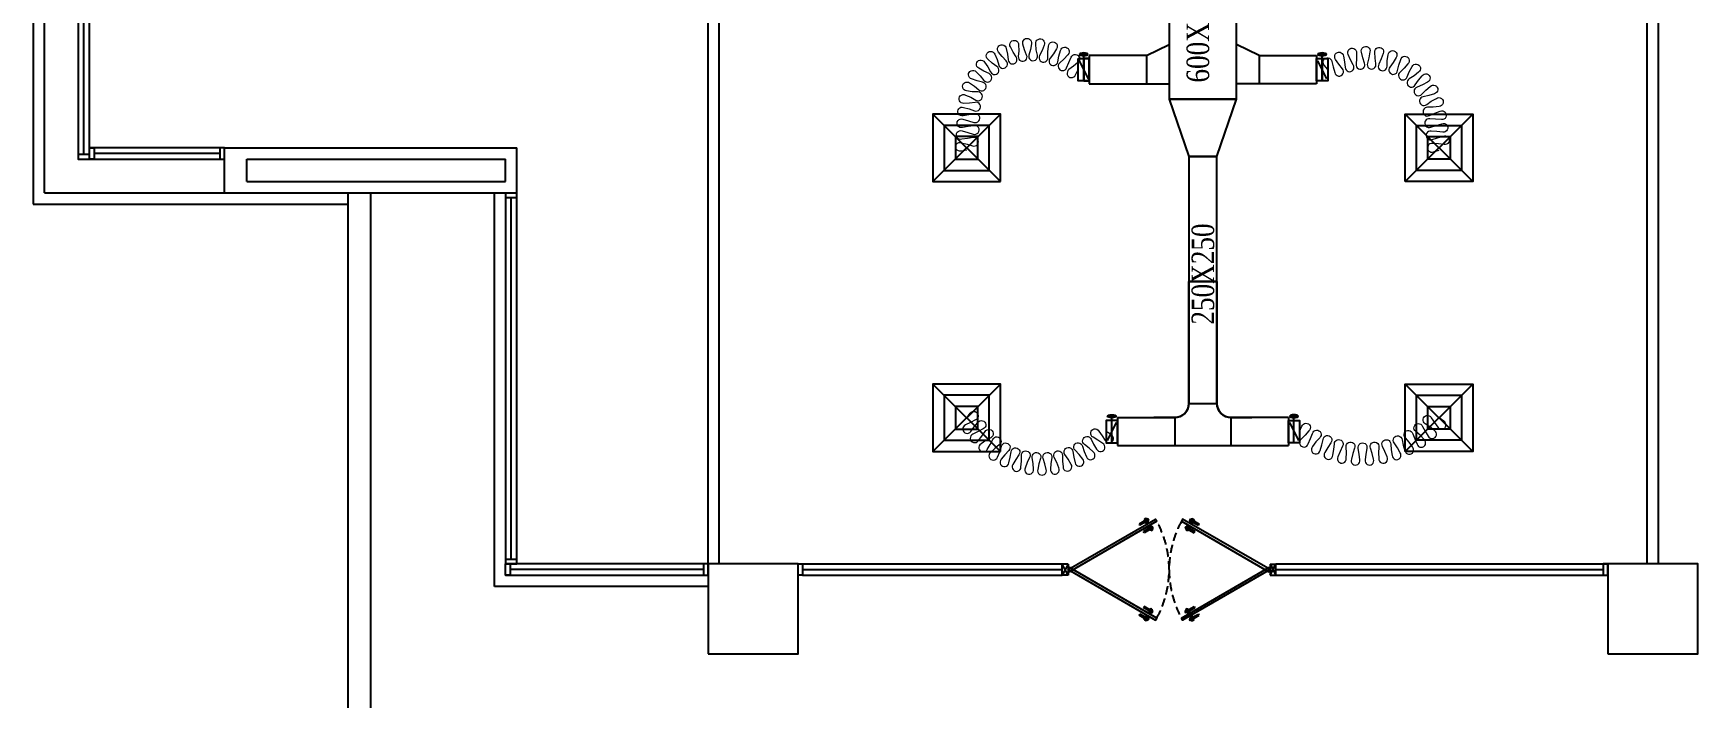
# Model space of a CAD drawing. Header units: metres. Extents: x 352651 to 1421851, y -87441 to -24441.
# Drawn here: x 1263283 to 1278083, y -73725 to -67817 of the extents above; entities that cross this region are included whole.
import ezdxf

# ---------------------------------------------------------------- set-up
doc = ezdxf.new("R2010")
doc.units = ezdxf.units.M
doc.header["$LTSCALE"] = 300
doc.header["$MEASUREMENT"] = 0
doc.linetypes.add('DASHED2', pattern=[0.375, 0.25, -0.125])
for name, color, linetype in [('CUA', 8, 'CONTINUOUS'), ('CUAGIO', 2, 'CONTINUOUS'), ('KHUAT', 8, 'DASHED2'), ('THAY', 9, 'CONTINUOUS'), ('TUONG', 7, 'CONTINUOUS'), ('vach', 6, 'CONTINUOUS')]:
    doc.layers.add(name, color=color, linetype=linetype)
doc.layers.add('noi mem', color=5, linetype='BATTING', lineweight=0)
doc.styles.add('PHU', font='vntimeh.shx', dxfattribs={"width": 0.8})
doc.linetypes.add('BATTING', pattern='A,0.0001,-0.1,[134,ltypeshp.shx,S=0.1,R=0,X=-0.1,Y=0],-0.2,[134,ltypeshp.shx,S=0.1,R=180,X=0.1,Y=0],-0.1', length=0.4001)

# ---------------------------------------------------------------- blocks, each defined once
blk = doc.blocks.new('SAD')
at = {"layer": 'CUAGIO', "color": 8}
for p, q in [((-300, -300), (300, 300)), ((300, -300), (-300, 300))]:
    blk.add_line(p, q, dxfattribs=at)
at = {"layer": 'CUAGIO'}
blk.add_lwpolyline([(300, -300), (300, 300), (-300, 300), (-300, -300)], close=True, dxfattribs=at)
at = {"layer": 'CUAGIO', "color": 8}
for points in [[(200, -200), (200, 200), (-200, 200), (-200, -200)], [(100, -100), (100, 100), (-100, 100), (-100, -100)]]:
    blk.add_lwpolyline(points, close=True, dxfattribs=at)
blk = doc.blocks.new('cot1')
at = {"layer": 'vach'}
blk.add_lwpolyline([(-400, -400), (400, -400), (400, 400), (-400, 400)], close=True, dxfattribs=at)
blk = doc.blocks.new('1-van gio D200')
at = {"layer": 'CUAGIO'}
h = blk.add_hatch(dxfattribs=at)
h.set_pattern_fill('ANSI31', color=256, scale=100, style=0)
edge = h.paths.add_edge_path()
edge.add_ellipse((486127, -58494), major_axis=(-38.1, 0), ratio=0.310482, start_angle=0, end_angle=360, ccw=False)
for p, q in [((486167, -58437), (486087, -58277)), ((486127, -58257), (486127, -58494))]:
    blk.add_line(p, q, dxfattribs=at)
at = {"layer": 'CUAGIO', "const_width": 3}
for points in [[(486127, -58457), (486177, -58457), (486177, -58257), (486077, -58257), (486077, -58457), (486127, -58457)], [(486167, -58437), (486087, -58277)], [(486127, -58257), (486127, -58494)]]:
    blk.add_lwpolyline(points, dxfattribs=at)
at = {"layer": 'CUAGIO'}
blk.add_lwpolyline([(486177, -58457), (486077, -58457), (486077, -58257), (486177, -58257)], close=True, dxfattribs=at)
at = {"layer": 'CUAGIO', "const_width": 5.35}
blk.add_lwpolyline([(486131, -58357, -1), (486123, -58357, -1)], format="xyb", close=True, dxfattribs=at)
at = {"layer": 'CUAGIO', "extrusion": (0, 0, -1)}
blk.add_ellipse((486127, -58494), major_axis=(-38.1, 0), ratio=0.310482, start_param=-1.570796, end_param=4.712389, dxfattribs=at)

msp = doc.modelspace()

# ---------------------------------------------------------------- linework, layer by layer
at = {"layer": 'CUA', "linetype": 'Continuous'}
for p, q in [((1269283.2, -72536.2), (1269283.2, -57336.2)), ((1269383.2, -72536.2), (1269383.2, -57336.2)), ((1277633.2, -72536.2), (1277633.2, -59136.2)), ((1277733.2, -72536.2), (1277733.2, -59136.2)), ((1263683.2, -65236.2), (1263683.2, -68936.2)), ((1263783.2, -68936.2), (1263783.2, -65236.2)), ((1263733.2, -68896.2), (1263733.2, -65276.2)), ((1264983.2, -68836.2), (1263783.2, -68836.2)), ((1263783.2, -68936.2), (1264983.2, -68936.2)), ((1264943.2, -68886.2), (1263823.2, -68886.2)), ((1267483.2, -69236.2), (1267483.2, -72536.2)), ((1267583.2, -72536.2), (1267583.2, -69236.2)), ((1267483.2, -69276.2), (1267583.2, -69276.2)), ((1267533.2, -72496.2), (1267533.2, -69276.2)), ((1269283.2, -72536.2), (1267483.2, -72536.2)), ((1267483.2, -72636.2), (1269283.2, -72636.2)), ((1269243.2, -72586.2), (1267523.2, -72586.2)), ((1270123.2, -72536.2), (1272433.2, -72536.2)), ((1270123.2, -72586.2), (1272433.2, -72586.2)), ((1270123.2, -72636.2), (1272433.2, -72636.2)), ((1274333.2, -72536.2), (1277283.2, -72536.2)), ((1274333.2, -72586.2), (1277243.2, -72586.2)), ((1274333.2, -72636.2), (1277283.2, -72636.2))]:
    msp.add_line(p, q, dxfattribs=at)
at = {"layer": 'CUA'}
for p, q in [((1273162.1, -72155), (1273117.1, -72181)), ((1273117.1, -72181), (1273123.3, -72191.8)), ((1273168.3, -72165.8), (1273123.3, -72191.8)), ((1273204, -72138.1), (1273153.8, -72167)), ((1273200.6, -72221.7), (1273155.5, -72247.6)), ((1273193.1, -72174.4), (1273167.1, -72129.4)), ((1273242.4, -72204.7), (1273192.3, -72233.6)), ((1273205.5, -72196), (1273231.5, -72240.9)), ((1273523.9, -72204.7), (1273574.1, -72233.6)), ((1273560.8, -72196), (1273534.9, -72240.9)), ((1273562.4, -72138.1), (1273612.5, -72167)), ((1273565.8, -72221.7), (1273610.8, -72247.6)), ((1273573.3, -72174.4), (1273599.2, -72129.4)), ((1273598, -72165.8), (1273643, -72191.8)), ((1273604.2, -72155), (1273649.3, -72181)), ((1273649.3, -72181), (1273643, -72191.8)), ((1273161.8, -72258.5), (1273155.5, -72247.6)), ((1273206.8, -72232.5), (1273161.8, -72258.5)), ((1273559.5, -72232.5), (1273604.6, -72258.5)), ((1273604.6, -72258.5), (1273610.8, -72247.6)), ((1272433.2, -72636.2), (1272433.2, -72536.6)), ((1272485.9, -72536.6), (1272433.2, -72636.2)), ((1272485.9, -72636.2), (1272433.2, -72536.6)), ((1272485.9, -72536.6), (1272433.2, -72536.6)), ((1272485.9, -72636.2), (1272433.2, -72636.2)), ((1272485.9, -72536.6), (1272485.9, -72636.2)), ((1274280.4, -72536.6), (1274280.4, -72636.2)), ((1274280.4, -72536.6), (1274333.2, -72636.2)), ((1274280.4, -72636.2), (1274333.2, -72536.6)), ((1274280.4, -72536.6), (1274333.2, -72536.6)), ((1274280.4, -72636.2), (1274333.2, -72636.2)), ((1274333.2, -72636.2), (1274333.2, -72536.6)), ((1273161.8, -72914.4), (1273155.5, -72925.2)), ((1273200.6, -72951.2), (1273155.5, -72925.2)), ((1273206.8, -72940.4), (1273161.8, -72914.4)), ((1273242.4, -72968.2), (1273192.3, -72939.2)), ((1273205.5, -72976.9), (1273231.5, -72931.9)), ((1273523.9, -72968.2), (1273574.1, -72939.2)), ((1273560.8, -72976.9), (1273534.9, -72931.9)), ((1273559.5, -72940.4), (1273604.6, -72914.4)), ((1273565.8, -72951.2), (1273610.8, -72925.2)), ((1273604.6, -72914.4), (1273610.8, -72925.2)), ((1273117.1, -72991.8), (1273123.3, -72981)), ((1273162.1, -73017.8), (1273117.1, -72991.8)), ((1273168.3, -73007), (1273123.3, -72981)), ((1273204, -73034.8), (1273153.8, -73005.8)), ((1273193.1, -72998.5), (1273167.1, -73043.4)), ((1273562.4, -73034.8), (1273612.5, -73005.8)), ((1273573.3, -72998.5), (1273599.2, -73043.4)), ((1273598, -73007), (1273643, -72981)), ((1273604.2, -73017.8), (1273649.3, -72991.8)), ((1273649.3, -72991.8), (1273643, -72981))]:
    msp.add_line(p, q, dxfattribs=at)
at = {"layer": 'CUA', "linetype": 'Continuous'}
for points in [[(1263783.2, -68936.2), (1263783.2, -68896.2), (1263683.2, -68896.2), (1263683.2, -68936.2)], [(1263783.2, -68836.2), (1263823.2, -68836.2), (1263823.2, -68936.2), (1263783.2, -68936.2)], [(1264983.2, -68836.2), (1264943.2, -68836.2), (1264943.2, -68936.2), (1264983.2, -68936.2)], [(1267583.2, -72536.2), (1267583.2, -72496.2), (1267483.2, -72496.2), (1267483.2, -72536.2)], [(1267483.2, -72536.2), (1267523.2, -72536.2), (1267523.2, -72636.2), (1267483.2, -72636.2)], [(1269283.2, -72536.2), (1269243.2, -72536.2), (1269243.2, -72636.2), (1269283.2, -72636.2)], [(1270083.2, -72536.2), (1270123.2, -72536.2), (1270123.2, -72636.2), (1270083.2, -72636.2)], [(1277283.2, -72536.2), (1277243.2, -72536.2), (1277243.2, -72636.2), (1277283.2, -72636.2)]]:
    msp.add_lwpolyline(points, close=True, dxfattribs=at)
at = {"layer": 'CUA'}
for points in [[(1273273.5, -72156.1), (1272496.5, -72604.7), (1272485.9, -72586.4), (1273263, -72137.8)], [(1273492.8, -72156.1), (1274269.8, -72604.7), (1274280.4, -72586.4), (1273503.4, -72137.8)], [(1273273.5, -73016.7), (1272496.5, -72568.1), (1272485.9, -72586.4), (1273263, -73035)], [(1273492.8, -73016.7), (1274269.8, -72568.1), (1274280.4, -72586.4), (1273503.4, -73035)]]:
    msp.add_lwpolyline(points, close=True, dxfattribs=at)
at = {"layer": 'CUA', "extrusion": (0, 0, -1)}
for centre, major_axis in [((1273180.1, -72151.9), (17.6, -4.7)), ((1273547.8, -72218.5), (-4.7, 17.6)), ((1273218.5, -72954.4), (4.7, -17.6)), ((1273586.3, -73021), (-17.6, 4.7))]:
    msp.add_ellipse(centre, major_axis=major_axis, ratio=1, dxfattribs=at)
at = {"layer": 'CUA'}
for centre, major_axis in [((1273218.5, -72218.5), (4.7, 17.6)), ((1273586.3, -72151.9), (-17.6, -4.7)), ((1273547.8, -72954.4), (-4.7, -17.6)), ((1273180.1, -73021), (17.6, 4.7))]:
    msp.add_ellipse(centre, major_axis=major_axis, ratio=1, dxfattribs=at)
at = {"layer": 'CUAGIO'}
for p, q in [((1273183.2, -68015.5), (1273383.2, -67915.5)), ((1274183.2, -68015.5), (1273983.2, -67915.5)), ((1273183.2, -68015.5), (1272673.2, -68015.5)), ((1272673.2, -68015.5), (1272673.2, -68265.5)), ((1273183.2, -68015.5), (1273183.2, -68265.5)), ((1274183.2, -68015.5), (1274693.2, -68015.5)), ((1274183.2, -68015.5), (1274183.2, -68265.5)), ((1274693.2, -68015.5), (1274693.2, -68265.5)), ((1272673.2, -68265.5), (1273383.2, -68265.5)), ((1274693.2, -68265.5), (1273983.2, -68265.5)), ((1273558.2, -71108.6), (1273808.2, -71108.6)), ((1272923.2, -71233.6), (1272923.2, -71483.6)), ((1273433.2, -71233.6), (1273433.2, -71483.6)), ((1273933.2, -71483.6), (1273933.2, -71233.6)), ((1274443.2, -71233.6), (1274443.2, -71483.6))]:
    msp.add_line(p, q, dxfattribs=at)
at = {"layer": 'CUAGIO', "ltscale": 1.5}
msp.add_line((1272923.2, -71483.6), (1274443.2, -71483.6), dxfattribs=at)
at = {"layer": 'CUAGIO', "color": 2}
msp.add_lwpolyline([(1273383.2, -68403.6), (1273983.2, -68403.6), (1273983.2, -67293.6), (1273383.2, -67293.6)], close=True, dxfattribs=at)
at = {"layer": 'CUAGIO'}
for points in [[(1272673.2, -68040.5), (1272623.2, -68040.5), (1272623.2, -68240.5), (1272673.2, -68240.5)], [(1274693.2, -68040.5), (1274743.2, -68040.5), (1274743.2, -68240.5), (1274693.2, -68240.5)], [(1273983.2, -68403.6), (1273383.2, -68403.6), (1273558.2, -68913.6), (1273808.2, -68913.6)], [(1273558.2, -68913.6), (1273558.2, -70023.6), (1273808.2, -70023.6), (1273808.2, -68913.6)]]:
    msp.add_lwpolyline(points, close=True, dxfattribs=at)
for points in [[(1272923.2, -71233.6), (1273433.2, -71233.6, 0.4142136), (1273558.2, -71108.6), (1273558.2, -70023.6), (1273808.2, -70023.6), (1273808.2, -71108.6, 0.4142136), (1273933.2, -71233.6), (1274118.2, -71233.6)], [(1274443.2, -71233.6), (1273933.2, -71233.6, -0.4142136), (1273808.2, -71108.6), (1273808.2, -70023.6), (1273558.2, -70023.6), (1273558.2, -71108.6, -0.4142136), (1273433.2, -71233.6), (1273248.2, -71233.6)]]:
    msp.add_lwpolyline(points, format="xyb", dxfattribs=at)
at = {"layer": 'KHUAT'}
for centre, start, end in [((1272483.9, -72586.4), 331.40997, 28.59003), ((1274282.4, -72586.4), 151.40997, 208.59003)]:
    msp.add_arc(centre, 899.3, start, end, dxfattribs=at)
at = {"layer": 'noi mem', "linetype": 'ByBlock', "ltscale": 1.5}
for points in [[(1271583.2, -68856.2), (1271532.6, -68864.6, -1.3333333), (1271537, -68789.7), (1271586.2, -68803.9), (1271635.5, -68818.1, 1.3333333), (1271639.9, -68743.3), (1271589.3, -68751.6), (1271538.7, -68760, -1.3333333), (1271543.1, -68685.1), (1271592.4, -68699.3), (1271641.6, -68713.6, 1.3333333), (1271646, -68638.7), (1271595.5, -68647.1), (1271544.9, -68655.4, -1.3333333), (1271549.3, -68580.5), (1271598.5, -68594.8), (1271647.8, -68609, 1.3333333), (1271652.2, -68534.1), (1271601.6, -68542.5), (1271551, -68550.8, -1.3333333), (1271555.4, -68476), (1271604.7, -68490.2), (1271652.9, -68505.8, 1.3333333), (1271659.6, -68431.1), (1271609.3, -68438), (1271557.5, -68440, -1.3333333), (1271571, -68366.3), (1271618.8, -68386.5), (1271663.2, -68410.9, 1.3333333), (1271683.7, -68338.8), (1271633.1, -68336.2), (1271581.8, -68328.3, -1.3333333), (1271609, -68258.5), (1271652.1, -68287.4), (1271691.1, -68319.7, 1.3333333), (1271724.8, -68252.8), (1271675.7, -68240.7), (1271626.8, -68223.3, -1.3333333), (1271666.8, -68159.8), (1271703.6, -68196.4), (1271735.7, -68235.5, 1.3333333), (1271781.6, -68176.1), (1271735.6, -68154.9), (1271690.9, -68128.6, -1.3333333), (1271742.1, -68073.8), (1271771.3, -68116.7), (1271795.5, -68161.2, 1.3333333), (1271851.8, -68111.6), (1271810.6, -68082.1), (1271771.7, -68047.7, -1.3333333), (1271832.4, -68003.7), (1271853, -68051.3), (1271868.3, -68099.6, 1.3333333), (1271932.9, -68061.5), (1271898.1, -68024.7), (1271866.4, -67983.7, -1.3333333), (1271934.3, -67951.9), (1271945.5, -68002.5), (1271951.4, -68052.8, 1.3333333), (1272022.1, -68027.7), (1271994.8, -67985), (1271971.5, -67938.6, -1.3333333), (1272044.2, -67920.3), (1272045.6, -67972.1), (1272041.9, -68022.7, 1.3333333), (1272116, -68011.3), (1272097.3, -67964.2), (1272083.2, -67914.3, -1.3333333), (1272158, -67910.1), (1272149.6, -67961.3), (1272136.4, -68010.2, 1.3333333), (1272211.3, -68013), (1272201.9, -67963.3), (1272197.4, -67911.6, -1.3333333), (1272271.8, -67921.6), (1272253.8, -67970.2), (1272231.6, -68015.8, 1.3333333), (1272304.6, -68032.8), (1272304.8, -67982.1), (1272310.2, -67930.5, -1.3333333), (1272381.3, -67954.4), (1272354.4, -67998.8), (1272324, -68039.3, 1.3333333), (1272392.5, -68069.8), (1272402.3, -68020.1), (1272417.3, -67970.4, -1.3333333), (1272482.6, -68007.3), (1272447.8, -68045.8), (1272410.3, -68079.8, 1.3333333), (1272471.8, -68122.8), (1272490.8, -68075.8), (1272512.7, -68029.5, -1.3333333), (1272571.7, -68075.8), (1272532, -68108.1), (1272492.2, -68140.5, 1.3333333), (1272551.2, -68186.8), (1272573.2, -68140.5)], [(1274793.2, -68140.5), (1274762.2, -68100, -1.3333333), (1274829.4, -68066.8), (1274842.7, -68116), (1274855.9, -68165.2, 1.3333333), (1274923.2, -68132.2), (1274892.2, -68091.7), (1274863.6, -68048.8, -1.3333333), (1274932.8, -68019.9), (1274943.2, -68070.4), (1274948.5, -68120.5, 1.3333333), (1275020.1, -68098), (1274995.8, -68053.9), (1274975.5, -68006.5, -1.3333333), (1275048.8, -67990.6), (1275049.8, -68042.2), (1275046, -68092.4, 1.3333333), (1275120.4, -68083.3), (1275104.6, -68035.5), (1275093.2, -67985.2, -1.3333333), (1275168.1, -67983), (1275159.8, -68033.9), (1275146.9, -68082.5, 1.3333333), (1275221.7, -68087.1), (1275214.9, -68037.2), (1275212.8, -67985.7, -1.3333333), (1275286.9, -67997.1), (1275269.4, -68045.6), (1275247.9, -68091.1, 1.3333333), (1275320.7, -68109.3), (1275323, -68059), (1275330.3, -68007.9, -1.3333333), (1275401.1, -68032.6), (1275375.1, -68077.1), (1275345.7, -68118, 1.3333333), (1275414, -68149), (1275425.4, -68100), (1275441.9, -68051.1, -1.3333333), (1275507, -68088.2), (1275473.3, -68127.3), (1275437, -68162.1, 1.3333333), (1275498.5, -68205.1), (1275518.6, -68158.9), (1275543.7, -68113.8, -1.3333333), (1275601, -68162.2), (1275560.8, -68194.5), (1275518.7, -68222.1, 1.3333333), (1275571.4, -68275.5), (1275599.6, -68233.8), (1275632.4, -68194, -1.3333333), (1275680, -68252), (1275634.6, -68276.5), (1275588.2, -68296, 1.3333333), (1275630.3, -68358.1), (1275665.6, -68322.2), (1275705.1, -68289, -1.3333333), (1275741.4, -68354.7), (1275692.3, -68370.5), (1275643.1, -68381.2, 1.3333333), (1275673.2, -68449.9), (1275714.4, -68421.1), (1275759.3, -68395.6, -1.3333333), (1275783, -68466.8), (1275731.9, -68473.4), (1275681.6, -68475.1, 1.3333333), (1275698.7, -68548.1), (1275744.5, -68527.2), (1275793.2, -68510.3, -1.3333333), (1275803.7, -68584.5), (1275752.3, -68581.8), (1275701.5, -68577.6, 1.3333333), (1275709.9, -68652.1), (1275758.4, -68636.7), (1275807, -68621.3, -1.3333333), (1275815.4, -68695.8), (1275764.6, -68691.6), (1275713.8, -68687.3, 1.3333333), (1275722.2, -68761.9), (1275770.8, -68746.4), (1275819.4, -68731, -1.3333333), (1275827.8, -68805.6), (1275777, -68801.3), (1275726.2, -68797.1, 1.3333333), (1275734.6, -68871.6), (1275783.2, -68856.2)], [(1271583.2, -71236.2), (1271614.8, -71195.9, -1.3333333), (1271662.4, -71253.9), (1271616.7, -71277.1), (1271571.1, -71300.2, 1.3333333), (1271618.6, -71358.2), (1271650.3, -71318), (1271681.9, -71277.7, -1.3333333), (1271729.5, -71335.7), (1271683.8, -71358.8), (1271638.2, -71382.1, 1.3333333), (1271685.8, -71440), (1271717.4, -71399.7), (1271746.5, -71358.1, -1.3333333), (1271797.1, -71413.5), (1271753.1, -71438.7), (1271710.5, -71467.9, 1.3333333), (1271765.1, -71519.3), (1271791.6, -71474.9), (1271814.1, -71429.4, -1.3333333), (1271872.5, -71476.5), (1271832.8, -71508.1), (1271795, -71543.4, 1.3333333), (1271856.8, -71585.9), (1271876.3, -71538.1), (1271891.7, -71489.7, -1.3333333), (1271956.5, -71527.4), (1271922, -71564.7), (1271890.1, -71605.3, 1.3333333), (1271957.6, -71638), (1271969.6, -71587.7), (1271977.5, -71537.6, -1.3333333), (1272047.3, -71565.1), (1272018.8, -71607.1), (1271993.3, -71652.1, 1.3333333), (1272065, -71674.2), (1272069.3, -71622.7), (1272069.5, -71572, -1.3333333), (1272142.7, -71588.6), (1272120.9, -71634.4), (1272102.5, -71682.7, 1.3333333), (1272176.7, -71693.8), (1272173.2, -71642.2), (1272165.7, -71592.1, -1.3333333), (1272240.5, -71597.5), (1272225.9, -71646), (1272215, -71696.6, 1.3333333), (1272290, -71696.3), (1272278.8, -71645.8), (1272263.8, -71597.4, -1.3333333), (1272338.6, -71591.4), (1272331.5, -71641.6), (1272328.4, -71693.2, 1.3333333), (1272402.5, -71681.6), (1272383.7, -71633.5), (1272361.6, -71587.8, -1.3333333), (1272434.6, -71570.6), (1272435.2, -71621.4), (1272439.9, -71672.8, 1.3333333), (1272511.4, -71650.2), (1272485.6, -71605.4), (1272456.8, -71563.6, -1.3333333), (1272526.4, -71535.6), (1272534.6, -71585.6), (1272547.1, -71635.8, 1.3333333), (1272614.3, -71602.6), (1272582.1, -71562.2), (1272547.3, -71525.3, -1.3333333), (1272611.9, -71487.1), (1272627.6, -71535.3), (1272647.4, -71583, 1.3333333), (1272708.9, -71540.1), (1272670.9, -71505), (1272631, -71473.7, -1.3333333), (1272689, -71426.2), (1272711.8, -71471.5), (1272738.6, -71515.7, 1.3333333), (1272792.9, -71464), (1272750.1, -71435), (1272706.3, -71408.5, -1.3333333), (1272758.2, -71354.3), (1272786.6, -71396.8), (1272815.1, -71439.4, 1.3333333), (1272867, -71385.2), (1272823.2, -71358.6)], [(1274543.2, -71358.6), (1274563.2, -71312, -1.3333333), (1274626, -71352.9), (1274591.4, -71390.1), (1274556.8, -71427.2, 1.3333333), (1274619.6, -71468.2), (1274639.6, -71421.5), (1274657.6, -71374.6, -1.3333333), (1274722, -71413.1), (1274689, -71451.1), (1274658.3, -71492.1, 1.3333333), (1274725.1, -71526.2), (1274740.3, -71477.3), (1274751.8, -71428.4, -1.3333333), (1274820.7, -71458), (1274793.2, -71500), (1274768.2, -71544.8, 1.3333333), (1274839, -71569.7), (1274847.5, -71519.1), (1274852.4, -71469.1, -1.3333333), (1274924.7, -71489.2), (1274903, -71534.6), (1274884.2, -71582.2, 1.3333333), (1274957.6, -71597.5), (1274959.4, -71546.3), (1274957.5, -71496, -1.3333333), (1275031.8, -71506.3), (1275016.4, -71554.2), (1275004.1, -71603.9, 1.3333333), (1275079, -71609.2), (1275073.8, -71558.2), (1275065.3, -71508.7, -1.3333333), (1275140.3, -71508.9), (1275131.4, -71558.4), (1275125.9, -71609.3, 1.3333333), (1275200.8, -71604.6), (1275188.9, -71554.7), (1275173.8, -71506.8, -1.3333333), (1275248.1, -71497), (1275245.9, -71547.2), (1275247.3, -71598.4, 1.3333333), (1275320.9, -71583.7), (1275302.4, -71535.9), (1275281, -71490.4, -1.3333333), (1275353.4, -71470.8), (1275358, -71520.8), (1275366.2, -71571.4, 1.3333333), (1275437.1, -71547), (1275412.4, -71502.1), (1275385.1, -71459.8, -1.3333333), (1275454.2, -71430.7), (1275465.4, -71479.7), (1275480.3, -71528.7, 1.3333333), (1275547.3, -71495), (1275516.9, -71453.8), (1275484.2, -71415.6, -1.3333333), (1275548.8, -71377.5), (1275566.5, -71424.6), (1275587.8, -71471.2, 1.3333333), (1275649.7, -71428.8), (1275614, -71392.1), (1275576.5, -71358.6, -1.3333333), (1275635.4, -71312.1), (1275659.2, -71356.4), (1275686.6, -71399.7, 1.3333333), (1275742.2, -71349.5), (1275702, -71317.9), (1275660.6, -71288.6, -1.3333333), (1275713.7, -71235.7), (1275742.8, -71277.2), (1275772, -71318.7, 1.3333333), (1275825, -71265.7), (1275783.5, -71236.5)]]:
    msp.add_lwpolyline(points, format="xyb", dxfattribs=at)
at = {"layer": 'THAY'}
for p, q in [((1263283.2, -56436.2), (1263283.2, -69336.2)), ((1263383.2, -69236.2), (1263383.2, -65236.2)), ((1263383.2, -69236.2), (1264983.2, -69236.2)), ((1267383.2, -72736.2), (1267383.2, -69236.2)), ((1263283.2, -69336.2), (1266083.2, -69336.2)), ((1269283.2, -72736.2), (1267383.2, -72736.2))]:
    msp.add_line(p, q, dxfattribs=at)
for points in [[(1285383.2, -76236.2, -0.0601002), (1266083.2, -74018.2), (1266083.2, -69236.2)], [(1285382, -76036.2, -0.0596107), (1266283.2, -73860.2), (1266283.2, -69236.2)]]:
    msp.add_lwpolyline(points, format="xyb", dxfattribs=at)
at = {"layer": 'TUONG'}
for p, q in [((1264983.2, -68836.2), (1267583.2, -68836.2)), ((1264983.2, -69236.2), (1264983.2, -68836.2)), ((1265183.2, -68936.2), (1267483.2, -68936.2)), ((1265183.2, -69136.2), (1265183.2, -68936.2)), ((1267483.2, -69136.2), (1267483.2, -68936.2)), ((1267583.2, -69236.2), (1267583.2, -68836.2)), ((1264983.2, -69236.2), (1267583.2, -69236.2)), ((1265183.2, -69136.2), (1267483.2, -69136.2))]:
    msp.add_line(p, q, dxfattribs=at)

# ---------------------------------------------------------------- block references
at = {"layer": 'CUAGIO', "rotation": 180}
for p in [(1758750.2, -126497.9), (1760870.2, -126497.9), (1760620.2, -129716)]:
    msp.add_blockref('1-van gio D200', p, dxfattribs=at)
at = {"layer": 'CUAGIO'}
for p in [(1271583.2, -68836.2), (1271583.2, -71236.2)]:
    msp.add_blockref('SAD', p, dxfattribs=at)
at = {"layer": 'CUAGIO', "xscale": -1}
for p in [(1275783.2, -68836.2), (1275783.2, -71236.2)]:
    msp.add_blockref('SAD', p, dxfattribs=at)
at = {"layer": 'CUAGIO', "xscale": -1, "rotation": 180}
msp.add_blockref('1-van gio D200', (786746.1, -129716), dxfattribs=at)
at = {"layer": 'vach'}
for p in [(1269683.2, -72936.2), (1277683.2, -72936.2)]:
    msp.add_blockref('cot1', p, dxfattribs=at)

# ---------------------------------------------------------------- texts
at = {"layer": 'CUAGIO', "color": 2, "char_height": 200, "attachment_point": 3, "rotation": 90, "style": 'PHU'}
for s, insert, width in [('600x250', (1273538.5, -67355.7), 1155.253), ('250x250', (1273582.9, -69508), 788.836)]:
    msp.add_mtext(s, dxfattribs=dict(at, insert=insert, width=width))

doc.saveas('drawing.dxf')
